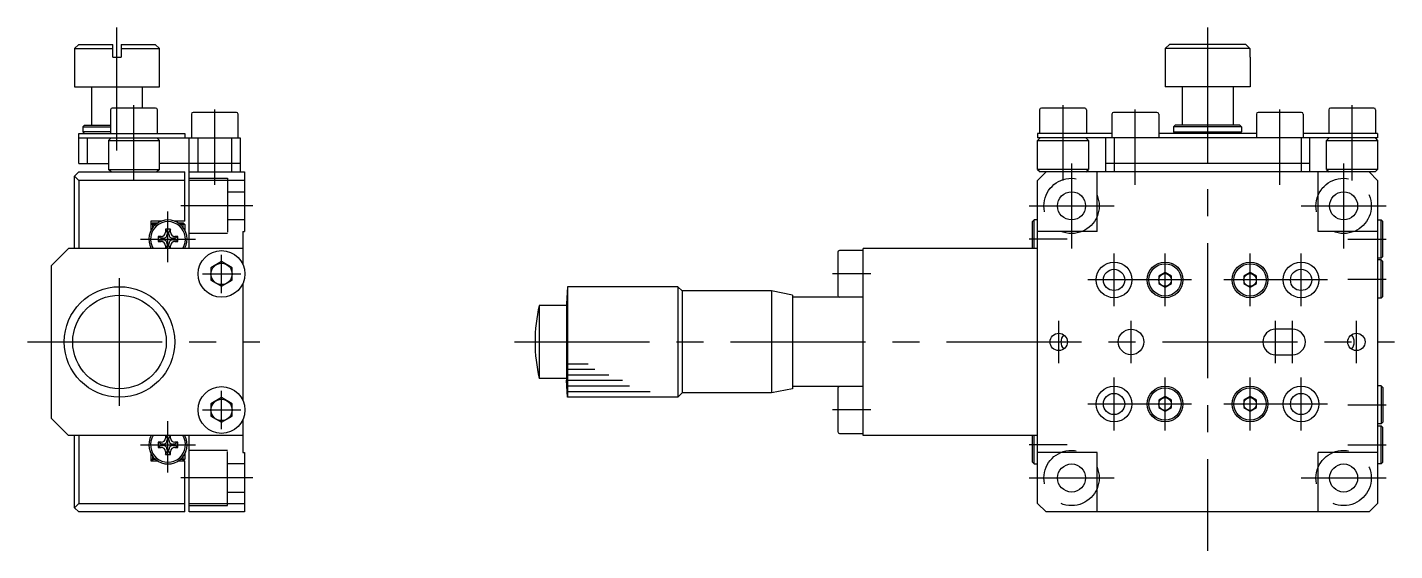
# Model space of a CAD drawing. Extents: x -2 to 366, y -8 to 191.
# Drawn here: x 205.2 to 366, y 60.4 to 122 of the extents above; entities that cross this region are included whole.
import ezdxf

# ---------------------------------------------------------------- set-up
doc = ezdxf.new("R2010")
doc.units = 0
doc.header["$LTSCALE"] = 0.5
doc.linetypes.add('CENTER', pattern=[50.8, 31.75, -6.35, 6.35, -6.35])
doc.linetypes.add('DASHED', pattern=[19.05, 12.7, -6.35])
for name, color, linetype in [('MSM_CENTER', 1, 'CENTER'), ('MSM_CONTINUOUS', 7, 'CONTINUOUS'), ('MSM_DASHED', 4, 'DASHED'), ('MSM_NARROW', 5, 'CONTINUOUS')]:
    doc.layers.add(name, color=color, linetype=linetype)

msp = doc.modelspace()

# ---------------------------------------------------------------- linework, layer by layer
at = {"layer": 'MSM_CENTER'}
for p, q in [((215.77, 107.47), (215.77, 121.97)), ((344.04, 121.97), (344.04, 60.42)), ((217.77, 103.94), (217.77, 112.82)), ((327.04, 103.94), (327.04, 112.82)), ((361.04, 103.94), (361.04, 112.82)), ((227.27, 103.44), (227.27, 112.32)), ((335.54, 103.44), (335.54, 112.32)), ((352.54, 103.44), (352.54, 112.32)), ((328.04, 105.97), (328.04, 95.97)), ((360.04, 105.97), (360.04, 95.97)), ((221.77, 94.34), (221.77, 100.32)), ((231.77, 100.97), (223.27, 100.97)), ((323.04, 100.97), (333.04, 100.97)), ((355.04, 100.97), (365.04, 100.97)), ((218.52, 97.07), (225.02, 97.07)), ((327.54, 97.07), (323.04, 97.07)), ((360.54, 97.07), (365.04, 97.07)), ((228.07, 90.72), (228.07, 95.22)), ((333.04, 89.17), (333.04, 95.37)), ((339.04, 89.17), (339.04, 95.37)), ((349.04, 89.17), (349.04, 95.37)), ((355.04, 89.17), (355.04, 95.37)), ((216.07, 77.47), (216.07, 92.47)), ((225.82, 92.97), (230.32, 92.97)), ((304.44, 92.97), (299.94, 92.97)), ((342.14, 92.27), (329.94, 92.27)), ((358.14, 92.27), (345.94, 92.27)), ((360.54, 92.37), (365.04, 92.37)), ((326.54, 82.47), (326.54, 87.47)), ((335.04, 82.47), (335.04, 87.47)), ((352.04, 82.47), (352.04, 87.47)), ((354.04, 82.47), (354.04, 87.47)), ((361.54, 82.47), (361.54, 87.47)), ((205.23, 84.97), (232.57, 84.97)), ((262.54, 84.97), (366.04, 84.97)), ((333.04, 74.57), (333.04, 80.77)), ((339.04, 74.57), (339.04, 80.77)), ((349.04, 74.57), (349.04, 80.77)), ((355.04, 74.57), (355.04, 80.77)), ((228.07, 74.72), (228.07, 79.22)), ((342.14, 77.67), (329.94, 77.67)), ((358.14, 77.67), (345.94, 77.67)), ((360.54, 77.57), (365.04, 77.57)), ((221.77, 69.62), (221.77, 75.65)), ((225.82, 76.97), (230.32, 76.97)), ((304.44, 76.97), (299.94, 76.97)), ((218.52, 72.87), (225.02, 72.87)), ((327.54, 72.87), (323.04, 72.87)), ((360.54, 72.87), (365.04, 72.87)), ((231.77, 68.97), (223.27, 68.97)), ((323.04, 68.97), (333.04, 68.97)), ((355.04, 68.97), (365.04, 68.97))]:
    msp.add_line(p, q, dxfattribs=at)
at = {"layer": 'MSM_CONTINUOUS'}
for p, q in [((211.27, 119.97), (210.77, 119.47)), ((210.77, 119.47), (210.77, 114.97)), ((210.77, 119.47), (215.27, 119.47)), ((211.27, 119.97), (215.27, 119.97)), ((215.27, 118.47), (215.27, 119.97)), ((216.27, 119.97), (220.27, 119.97)), ((216.27, 119.97), (216.27, 118.47)), ((216.27, 119.47), (220.77, 119.47)), ((220.27, 119.97), (220.77, 119.47)), ((220.77, 114.97), (220.77, 119.47)), ((339.07, 119.47), (339.57, 119.97)), ((349.02, 119.47), (339.07, 119.47)), ((339.07, 119.47), (339.07, 118.47)), ((348.52, 119.97), (339.57, 119.97)), ((348.52, 119.97), (349.02, 119.47)), ((349.02, 119.47), (349.02, 118.47)), ((215.27, 118.47), (216.27, 118.47)), ((339.04, 118.47), (339.04, 114.97)), ((339.07, 118.47), (339.04, 118.47)), ((349.04, 118.47), (349.02, 118.47)), ((349.04, 118.47), (349.04, 114.97)), ((210.77, 114.97), (220.77, 114.97)), ((212.77, 114.97), (212.77, 110.47)), ((218.77, 112.47), (218.77, 114.97)), ((349.04, 114.97), (339.04, 114.97)), ((341.04, 114.97), (341.04, 110.47)), ((347.04, 114.97), (347.04, 110.47)), ((215.02, 112.27), (215.02, 109.47)), ((220.32, 112.47), (215.22, 112.47)), ((220.52, 109.47), (220.52, 112.27)), ((224.52, 111.77), (224.52, 108.97)), ((229.82, 111.97), (224.72, 111.97)), ((230.02, 108.97), (230.02, 111.77)), ((324.29, 112.27), (324.29, 109.47)), ((329.59, 112.47), (324.49, 112.47)), ((329.79, 112.27), (329.79, 109.47)), ((332.79, 111.77), (332.79, 108.97)), ((338.09, 111.97), (332.99, 111.97)), ((338.29, 111.77), (338.29, 108.97)), ((349.79, 111.77), (349.79, 108.97)), ((355.09, 111.97), (349.99, 111.97)), ((355.29, 111.77), (355.29, 108.97)), ((358.29, 112.27), (358.29, 109.47)), ((363.59, 112.47), (358.49, 112.47)), ((363.79, 112.27), (363.79, 109.47)), ((211.27, 109.47), (223.77, 109.47)), ((211.27, 105.97), (211.27, 109.47)), ((211.77, 110.27), (211.97, 110.47)), ((211.77, 110.27), (211.77, 109.67)), ((211.77, 110.27), (215.02, 110.27)), ((211.97, 109.47), (211.77, 109.67)), ((215.02, 109.67), (211.77, 109.67)), ((211.97, 110.47), (215.02, 110.47)), ((223.77, 109.47), (223.77, 108.97)), ((324.04, 109.47), (324.04, 108.97)), ((332.79, 109.47), (324.04, 109.47)), ((349.79, 109.47), (338.29, 109.47)), ((340.24, 110.47), (340.04, 110.27)), ((340.04, 110.27), (340.04, 109.67)), ((348.04, 110.27), (340.04, 110.27)), ((340.24, 109.47), (340.04, 109.67)), ((340.04, 109.67), (348.04, 109.67)), ((347.84, 110.47), (340.24, 110.47)), ((348.04, 110.27), (347.84, 110.47)), ((347.84, 109.47), (348.04, 109.67)), ((348.04, 110.27), (348.04, 109.67)), ((364.04, 109.47), (355.29, 109.47)), ((364.04, 109.47), (364.04, 108.97)), ((211.27, 108.97), (230.27, 108.97)), ((212.27, 108.97), (212.27, 105.97)), ((214.77, 108.67), (215.07, 108.97)), ((214.77, 108.67), (214.77, 105.27)), ((214.77, 108.67), (220.77, 108.67)), ((220.77, 108.67), (220.47, 108.97)), ((220.77, 105.27), (220.77, 108.67)), ((224.27, 95.97), (224.27, 108.97)), ((225.27, 108.97), (225.27, 104.97)), ((229.27, 104.97), (229.27, 108.97)), ((230.27, 108.97), (230.27, 104.97)), ((364.04, 108.97), (324.04, 108.97)), ((324.04, 108.67), (324.34, 108.97)), ((324.04, 105.27), (324.04, 108.67)), ((324.04, 108.67), (330.04, 108.67)), ((329.74, 108.97), (330.04, 108.67)), ((330.04, 108.67), (330.04, 105.27)), ((332.04, 108.97), (332.04, 104.97)), ((333.04, 108.97), (333.04, 104.97)), ((355.04, 108.97), (355.04, 104.97)), ((356.04, 108.97), (356.04, 104.97)), ((358.04, 108.67), (358.34, 108.97)), ((358.04, 105.27), (358.04, 108.67)), ((358.04, 108.67), (364.04, 108.67)), ((363.74, 108.97), (364.04, 108.67)), ((364.04, 108.67), (364.04, 105.27)), ((210.77, 104.47), (211.27, 104.97)), ((211.27, 105.97), (214.77, 105.97)), ((211.27, 104.97), (223.77, 104.97)), ((214.77, 105.27), (220.77, 105.27)), ((215.07, 104.97), (214.77, 105.27)), ((220.77, 105.27), (220.47, 104.97)), ((230.27, 105.97), (220.77, 105.97)), ((223.77, 99.17), (223.77, 104.97)), ((224.27, 104.97), (230.77, 104.97)), ((230.77, 104.97), (230.77, 97.97)), ((330.04, 105.27), (324.04, 105.27)), ((324.04, 105.27), (324.34, 104.97)), ((325.04, 104.97), (324.04, 103.97)), ((363.74, 104.97), (324.34, 104.97)), ((329.74, 104.97), (330.04, 105.27)), ((331.04, 97.97), (331.04, 104.97)), ((356.04, 105.97), (332.04, 105.97)), ((357.04, 97.97), (357.04, 104.97)), ((364.04, 105.27), (358.04, 105.27)), ((358.04, 105.27), (358.34, 104.97)), ((364.04, 103.97), (363.04, 104.97)), ((364.04, 105.27), (363.74, 104.97)), ((211.27, 103.97), (210.77, 104.47)), ((210.77, 95.97), (210.77, 104.47)), ((211.27, 103.97), (211.27, 95.97)), ((223.77, 103.97), (211.27, 103.97)), ((230.77, 103.97), (224.27, 103.97)), ((324.04, 65.97), (324.04, 103.97)), ((364.04, 103.97), (364.04, 65.97)), ((219.77, 99.17), (219.77, 98.1)), ((220.97, 99.17), (219.77, 99.17)), ((219.77, 98.77), (219.97, 98.97)), ((220.3, 98.77), (219.77, 98.77)), ((219.97, 98.97), (220.57, 98.97)), ((219.97, 98.97), (219.97, 98.42)), ((220.87, 99.17), (220.9, 99.15)), ((222.07, 98.22), (221.47, 98.22)), ((221.47, 98.22), (221.47, 97.87)), ((221.47, 98.22), (221.69, 97.87)), ((222.07, 98.22), (221.86, 97.87)), ((222.07, 97.87), (222.07, 98.22)), ((223.77, 99.17), (222.58, 99.17)), ((222.65, 99.15), (222.67, 99.17)), ((222.98, 98.97), (223.57, 98.97)), ((223.77, 98.77), (223.25, 98.77)), ((223.57, 98.97), (223.77, 98.77)), ((223.57, 98.42), (223.57, 98.97)), ((223.77, 98.77), (223.77, 98.1)), ((323.64, 99.32), (323.44, 99.12)), ((323.44, 95.97), (323.44, 99.12)), ((324.04, 99.32), (323.64, 99.32)), ((323.64, 95.97), (323.64, 99.32)), ((364.04, 99.32), (364.44, 99.32)), ((364.44, 99.32), (364.64, 99.12)), ((364.44, 94.82), (364.44, 99.32)), ((364.64, 95.02), (364.64, 99.12)), ((220.97, 97.37), (220.62, 97.37)), ((220.62, 97.37), (220.62, 96.77)), ((220.98, 97.16), (220.62, 97.37)), ((220.98, 96.98), (220.62, 96.77)), ((220.62, 96.77), (220.97, 96.77)), ((221.19, 97.16), (220.98, 97.16)), ((220.98, 97.16), (220.98, 96.98)), ((220.98, 96.98), (221.19, 96.98)), ((221.69, 97.87), (221.69, 97.66)), ((221.69, 97.87), (221.86, 97.87)), ((221.86, 97.66), (221.86, 97.87)), ((222.57, 97.16), (222.36, 97.16)), ((222.36, 96.98), (222.57, 96.98)), ((222.92, 97.37), (222.57, 97.37)), ((222.92, 97.37), (222.57, 97.16)), ((222.57, 97.16), (222.57, 96.98)), ((222.92, 96.77), (222.57, 96.98)), ((222.57, 96.77), (222.92, 96.77)), ((222.92, 96.77), (222.92, 97.37)), ((230.57, 97.97), (230.77, 97.97)), ((230.57, 97.97), (230.57, 94.12)), ((331.04, 97.97), (324.04, 97.97)), ((364.04, 97.97), (357.04, 97.97)), ((210.07, 95.97), (208.07, 93.97)), ((230.57, 95.97), (210.07, 95.97)), ((219.77, 95.97), (219.77, 96.04)), ((221.47, 96.27), (221.47, 95.97)), ((221.5, 95.97), (221.69, 96.28)), ((221.69, 96.48), (221.69, 96.28)), ((221.69, 96.28), (221.86, 96.28)), ((221.86, 96.28), (221.86, 96.48)), ((222.04, 95.97), (221.86, 96.28)), ((222.07, 95.97), (222.07, 96.27)), ((223.77, 96.04), (223.77, 95.97)), ((300.54, 95.52), (300.54, 90.42)), ((303.54, 95.72), (300.74, 95.72)), ((303.54, 73.97), (303.54, 95.97)), ((324.04, 95.97), (303.54, 95.97)), ((364.64, 95.02), (364.44, 94.82)), ((208.07, 75.97), (208.07, 93.97)), ((228.07, 94.42), (226.82, 93.69)), ((226.82, 93.69), (226.82, 92.25)), ((229.32, 93.69), (228.07, 94.42)), ((229.32, 92.25), (229.32, 93.69)), ((364.44, 94.82), (364.04, 94.82)), ((364.44, 94.62), (364.04, 94.62)), ((364.44, 94.62), (364.64, 94.42)), ((364.44, 90.12), (364.44, 94.62)), ((364.64, 90.32), (364.64, 94.42)), ((226.82, 92.25), (228.07, 91.53)), ((228.07, 91.53), (229.32, 92.25)), ((230.57, 91.83), (230.57, 78.12)), ((339.04, 93.14), (338.29, 92.71)), ((338.29, 92.71), (338.29, 91.84)), ((338.29, 91.84), (339.04, 91.41)), ((339.79, 92.71), (339.04, 93.14)), ((339.04, 91.41), (339.79, 91.84)), ((339.79, 91.84), (339.79, 92.71)), ((349.04, 93.14), (348.29, 92.7)), ((348.29, 92.7), (348.29, 91.84)), ((348.29, 91.84), (349.04, 91.4)), ((349.79, 92.7), (349.04, 93.14)), ((349.04, 91.4), (349.79, 91.84)), ((349.79, 91.84), (349.79, 92.7)), ((268.74, 91.47), (268.64, 89.47)), ((268.74, 91.47), (268.74, 78.47)), ((281.74, 91.47), (268.74, 91.47)), ((281.74, 91.47), (281.74, 78.47)), ((282.24, 90.97), (281.74, 91.47)), ((282.24, 90.97), (282.24, 78.97)), ((292.74, 90.97), (282.24, 90.97)), ((292.74, 90.97), (292.74, 78.97)), ((295.24, 90.47), (292.74, 90.97)), ((295.24, 90.47), (295.24, 79.47)), ((303.54, 90.22), (295.24, 90.22)), ((364.44, 90.12), (364.04, 90.12)), ((364.64, 90.32), (364.44, 90.12)), ((265.44, 89.27), (265.44, 80.67)), ((268.64, 89.27), (265.44, 89.27)), ((268.64, 89.47), (268.64, 80.47)), ((354.04, 86.47), (352.04, 86.47)), ((352.04, 83.47), (354.04, 83.47)), ((268.64, 80.67), (265.44, 80.67)), ((268.74, 78.47), (268.64, 80.47)), ((282.24, 78.97), (281.74, 78.47)), ((292.74, 78.97), (282.24, 78.97)), ((295.24, 79.47), (292.74, 78.97)), ((292.94, 78.97), (292.94, 79.01)), ((303.54, 79.72), (295.24, 79.72)), ((300.54, 79.52), (300.54, 74.42)), ((364.44, 79.82), (364.04, 79.82)), ((364.44, 79.82), (364.44, 75.32)), ((364.64, 79.62), (364.44, 79.82)), ((364.64, 79.62), (364.64, 75.52)), ((228.07, 78.42), (226.82, 77.69)), ((226.82, 77.69), (226.82, 76.25)), ((229.32, 77.69), (228.07, 78.42)), ((229.32, 76.25), (229.32, 77.69)), ((281.74, 78.47), (268.74, 78.47)), ((339.04, 78.54), (338.29, 78.11)), ((338.29, 78.11), (338.29, 77.24)), ((338.29, 77.24), (339.04, 76.81)), ((339.79, 78.11), (339.04, 78.54)), ((339.04, 76.81), (339.79, 77.24)), ((339.79, 77.24), (339.79, 78.11)), ((349.04, 78.54), (348.29, 78.11)), ((348.29, 78.11), (348.29, 77.24)), ((348.29, 77.24), (349.04, 76.81)), ((349.79, 78.11), (349.04, 78.54)), ((349.04, 76.81), (349.79, 77.24)), ((349.79, 77.24), (349.79, 78.11)), ((208.07, 75.97), (210.07, 73.97)), ((226.82, 76.25), (228.07, 75.53)), ((228.07, 75.53), (229.32, 76.25)), ((230.57, 75.83), (230.57, 71.97)), ((300.74, 74.22), (303.54, 74.22)), ((364.44, 75.32), (364.04, 75.32)), ((364.04, 75.12), (364.44, 75.12)), ((364.44, 75.32), (364.64, 75.52)), ((364.44, 75.12), (364.64, 74.92)), ((364.44, 70.62), (364.44, 75.12)), ((364.64, 70.82), (364.64, 74.92)), ((230.57, 73.97), (210.07, 73.97)), ((210.77, 65.47), (210.77, 73.97)), ((211.27, 73.97), (211.27, 65.97)), ((219.77, 73.97), (219.77, 73.9)), ((220.97, 73.17), (220.62, 73.17)), ((220.62, 73.17), (220.62, 72.57)), ((220.98, 72.96), (220.62, 73.17)), ((220.98, 72.78), (220.62, 72.57)), ((220.62, 72.57), (220.97, 72.57)), ((221.19, 72.96), (220.98, 72.96)), ((220.98, 72.96), (220.98, 72.78)), ((220.98, 72.78), (221.19, 72.78)), ((221.47, 73.97), (221.47, 73.67)), ((221.5, 73.97), (221.69, 73.67)), ((221.69, 73.67), (221.69, 73.46)), ((221.69, 73.67), (221.86, 73.67)), ((222.04, 73.97), (221.86, 73.67)), ((221.86, 73.46), (221.86, 73.67)), ((222.07, 73.67), (222.07, 73.97)), ((222.57, 72.96), (222.36, 72.96)), ((222.36, 72.78), (222.57, 72.78)), ((222.92, 73.17), (222.57, 73.17)), ((222.92, 73.17), (222.57, 72.96)), ((222.57, 72.96), (222.57, 72.78)), ((222.92, 72.57), (222.57, 72.78)), ((222.57, 72.57), (222.92, 72.57)), ((222.92, 72.57), (222.92, 73.17)), ((223.77, 73.97), (223.77, 73.9)), ((224.27, 64.97), (224.27, 73.97)), ((324.04, 73.97), (303.54, 73.97)), ((323.44, 70.82), (323.44, 73.97)), ((323.64, 70.62), (323.64, 73.97)), ((219.77, 71.84), (219.77, 70.97)), ((219.77, 71.17), (220.3, 71.17)), ((219.77, 71.17), (219.97, 70.97)), ((219.77, 70.97), (220.57, 70.97)), ((219.97, 71.52), (219.97, 70.97)), ((221.47, 71.72), (221.69, 72.08)), ((221.47, 72.07), (221.47, 71.72)), ((221.47, 71.72), (222.07, 71.72)), ((221.69, 72.28), (221.69, 72.08)), ((221.69, 72.08), (221.86, 72.08)), ((221.86, 72.08), (221.86, 72.28)), ((222.07, 71.72), (221.86, 72.08)), ((222.07, 71.72), (222.07, 72.07)), ((222.98, 70.97), (223.77, 70.97)), ((223.25, 71.17), (223.77, 71.17)), ((223.57, 70.97), (223.57, 71.52)), ((223.77, 71.17), (223.57, 70.97)), ((223.77, 71.84), (223.77, 71.17)), ((223.77, 64.97), (223.77, 70.97)), ((230.57, 71.97), (230.77, 71.97)), ((230.77, 71.97), (230.77, 64.97)), ((323.44, 70.82), (323.64, 70.62)), ((331.04, 71.97), (324.04, 71.97)), ((331.04, 64.97), (331.04, 71.97)), ((364.04, 71.97), (357.04, 71.97)), ((357.04, 64.97), (357.04, 71.97)), ((364.64, 70.82), (364.44, 70.62)), ((323.64, 70.62), (324.04, 70.62)), ((364.44, 70.62), (364.04, 70.62)), ((211.27, 65.97), (210.77, 65.47)), ((211.27, 65.97), (223.77, 65.97)), ((224.27, 65.97), (230.77, 65.97)), ((324.04, 65.97), (325.04, 64.97)), ((363.04, 64.97), (364.04, 65.97)), ((211.27, 64.97), (210.77, 65.47)), ((223.77, 64.97), (211.27, 64.97)), ((230.77, 64.97), (224.27, 64.97)), ((363.04, 64.97), (325.04, 64.97))]:
    msp.add_line(p, q, dxfattribs=at)
for centre, radius in [((328.04, 100.97), 1.65), ((360.04, 100.97), 1.65), ((228.07, 92.97), 2.75), ((228.07, 92.97), 1.25), ((333.04, 92.27), 2.1), ((333.04, 92.27), 1.25), ((339.04, 92.27), 2.1), ((339.04, 92.27), 1.9), ((349.04, 92.27), 2.1), ((349.04, 92.27), 1.9), ((355.04, 92.27), 2.1), ((355.04, 92.27), 1.25), ((339.04, 92.27), 0.75), ((349.04, 92.27), 0.75), ((216.07, 84.97), 6.5), ((216.07, 84.97), 5.5), ((326.54, 84.97), 1.02), ((335.04, 84.97), 1.5), ((361.54, 84.97), 1.02), ((228.07, 76.97), 2.75), ((333.04, 77.67), 2.1), ((333.04, 77.67), 1.25), ((339.04, 77.67), 2.1), ((339.04, 77.67), 1.9), ((349.04, 77.67), 2.1), ((349.04, 77.67), 1.9), ((355.04, 77.67), 2.1), ((355.04, 77.67), 1.25), ((228.07, 76.97), 1.25), ((339.04, 77.67), 0.75), ((349.04, 77.67), 0.75), ((328.04, 68.97), 1.65), ((360.04, 68.97), 1.65)]:
    msp.add_circle(centre, radius, dxfattribs=at)
for centre, radius, start, end in [((215.22, 112.27), 0.2, 90, 180), ((220.32, 112.27), 0.2, 0, 90), ((224.72, 111.77), 0.2, 90, 180), ((229.82, 111.77), 0.2, 0, 90), ((324.49, 112.27), 0.2, 90, 180), ((329.59, 112.27), 0.2, 0, 90), ((332.99, 111.77), 0.2, 90, 180), ((338.09, 111.77), 0.2, 0, 90), ((349.99, 111.77), 0.2, 90, 180), ((355.09, 111.77), 0.2, 0, 90), ((358.49, 112.27), 0.2, 90, 180), ((363.59, 112.27), 0.2, 0, 90), ((221.77, 97.07), 2.25, 330.7325, 209.2675), ((221.77, 97.07), 2.05, 327.5486, 212.4514), ((220.97, 97.87), 0.5, 270, 0), ((220.97, 96.27), 0.5, 0, 90), ((221.19, 97.66), 0.5, 270, 0), ((221.19, 96.48), 0.5, 0, 90), ((222.36, 97.66), 0.5, 180, 270), ((222.36, 96.48), 0.5, 90, 180), ((222.57, 97.87), 0.5, 180, 270), ((222.57, 96.27), 0.5, 90, 180), ((300.74, 95.52), 0.2, 90, 180), ((300.74, 90.42), 0.2, 180, 270), ((283.68, 84.97), 18.74, 166.735, 193.265), ((328.04, 84.97), 1.25, 137.4341, 222.5659), ((352.04, 84.97), 1.5, 90, 270), ((354.04, 84.97), 1.5, 270, 90), ((360.04, 84.97), 1.25, 317.4846, 42.6163), ((300.74, 79.52), 0.2, 90, 180), ((300.74, 74.42), 0.2, 180, 270), ((221.77, 72.87), 2.25, 150.7324, 29.2676), ((221.77, 72.87), 2.05, 147.5485, 32.4515), ((220.97, 73.67), 0.5, 270, 0), ((220.97, 72.07), 0.5, 0, 90), ((221.19, 73.46), 0.5, 270, 0), ((221.19, 72.28), 0.5, 0, 90), ((222.36, 73.46), 0.5, 180, 270), ((222.36, 72.28), 0.5, 90, 180), ((222.57, 73.67), 0.5, 180, 270), ((222.57, 72.07), 0.5, 90, 180)]:
    msp.add_arc(centre, radius, start, end, dxfattribs=at)
at = {"layer": 'MSM_DASHED'}
for p, q in [((224.27, 104.22), (228.77, 104.22)), ((228.77, 104.22), (228.77, 97.72)), ((228.77, 102.62), (230.77, 102.62)), ((230.77, 99.32), (228.77, 99.32)), ((228.77, 97.72), (224.27, 97.72)), ((228.77, 72.22), (224.27, 72.22)), ((228.77, 65.72), (228.77, 72.22)), ((230.77, 70.62), (228.77, 70.62)), ((228.77, 67.32), (230.77, 67.32)), ((224.27, 65.72), (228.77, 65.72))]:
    msp.add_line(p, q, dxfattribs=at)
for centre in [(328.04, 100.97), (360.04, 100.97), (328.04, 68.97), (360.04, 68.97)]:
    msp.add_circle(centre, 3.25, dxfattribs=at)
at = {"layer": 'MSM_NARROW'}
for p, q in [((271.18, 82.37), (268.74, 82.37)), ((271.99, 81.72), (268.74, 81.72)), ((273.62, 81.07), (268.74, 81.07)), ((275.24, 80.42), (268.74, 80.42)), ((276.05, 79.77), (268.74, 79.77)), ((278.49, 79.12), (268.74, 79.12))]:
    msp.add_line(p, q, dxfattribs=at)

doc.saveas('drawing.dxf')
